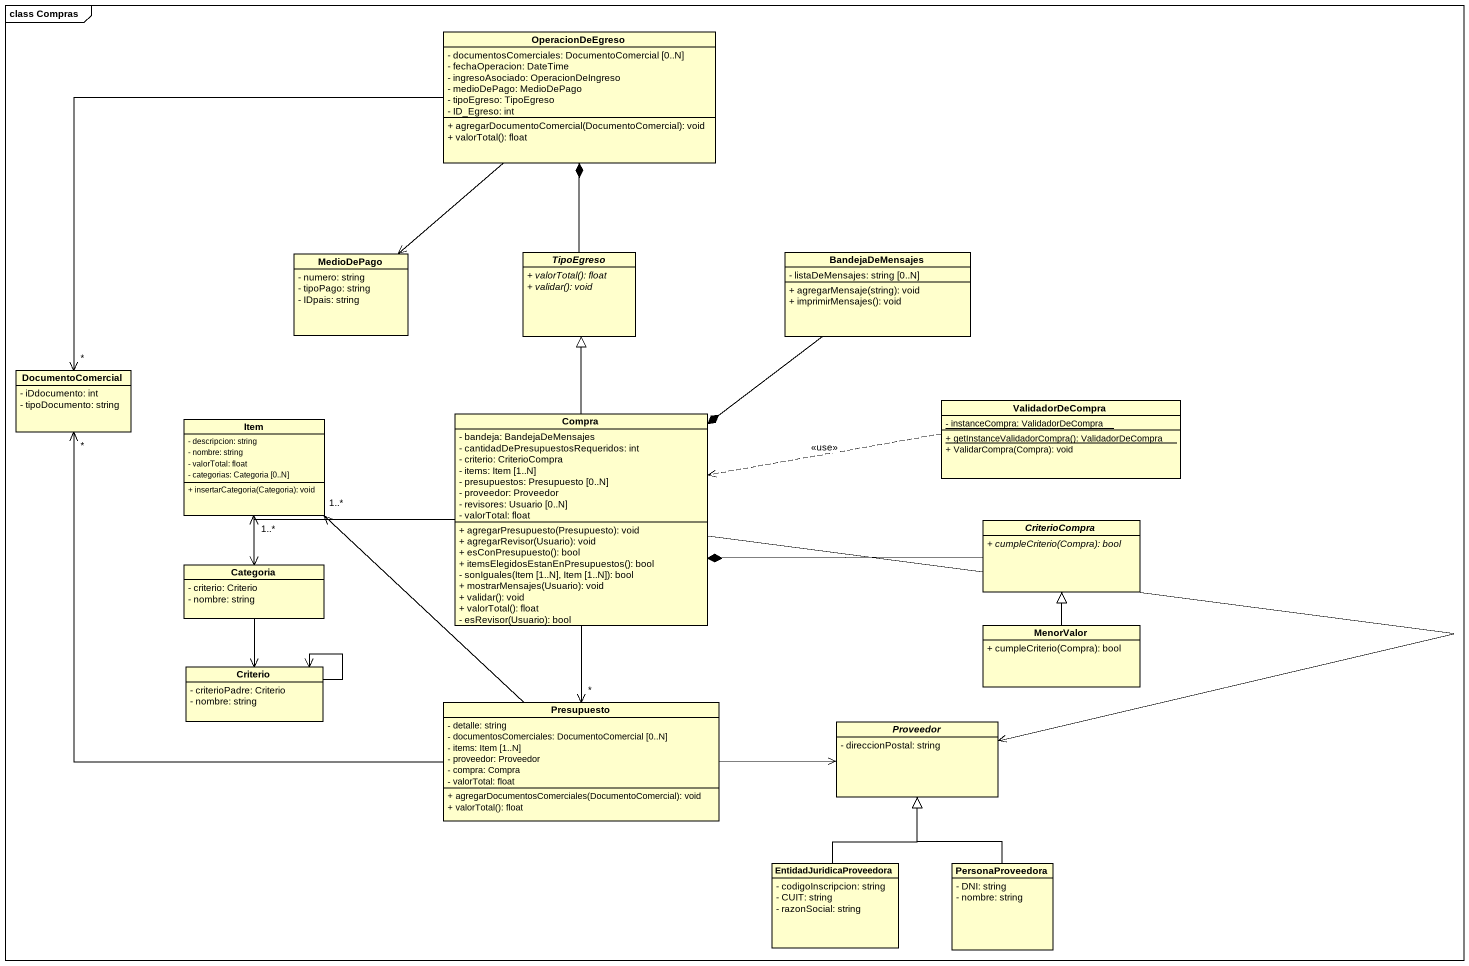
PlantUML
@startuml
mainframe class Compras
hide circle
hide empty members
skinparam classAttributeIconSize 0
class OperacionDeEgreso {
  - documentosComerciales: DocumentoComercial [0..N]
  - fechaOperacion: DateTime
  - ingresoAsociado: OperacionDeIngreso
  - medioDePago: MedioDePago
  - tipoEgreso: TipoEgreso
  - ID_Egreso: int
  + agregarDocumentoComercial(DocumentoComercial): void
  + valorTotal(): float
}
class MedioDePago {
  - numero: string
  - tipoPago: string
  - IDpais: string
}
abstract class TipoEgreso {
  {abstract} + valorTotal(): float
  {abstract} + validar(): void
}
class BandejaDeMensajes {
  - listaDeMensajes: string [0..N]
  + agregarMensaje(string): void
  + imprimirMensajes(): void
}
class DocumentoComercial {
  - iDdocumento: int
  - tipoDocumento: string
}
class ValidadorDeCompra {
  {static} - instanceCompra: ValidadorDeCompra
  {static} + getInstanceValidadorCompra(): ValidadorDeCompra
  + ValidarCompra(Compra): void
}
class Item {
  - descripcion: string
  - nombre: string
  - valorTotal: float
  - categorias: Categoria [0..N]
  + insertarCategoria(Categoria): void
}
class Compra {
  - bandeja: BandejaDeMensajes
  - cantidadDePresupuestosRequeridos: int
  - criterio: CriterioCompra
  - items: Item [1..N]
  - presupuestos: Presupuesto [0..N]
  - proveedor: Proveedor
  - revisores: Usuario [0..N]
  - valorTotal: float
  + agregarPresupuesto(Presupuesto): void
  + agregarRevisor(Usuario): void
  + esConPresupuesto(): bool
  + itemsElegidosEstanEnPresupuestos(): bool
  - sonIguales(Item [1..N], Item [1..N]): bool
  + mostrarMensajes(Usuario): void
  + validar(): void
  + valorTotal(): float
  - esRevisor(Usuario): bool
}
abstract class CriterioCompra {
  {abstract} + cumpleCriterio(Compra): bool
}
class Categoria {
  - criterio: Criterio
  - nombre: string
}
class MenorValor {
  + cumpleCriterio(Compra): bool
}
class Criterio {
  - criterioPadre: Criterio
  - nombre: string
}
class Presupuesto {
  - detalle: string
  - documentosComerciales: DocumentoComercial [0..N]
  - items: Item [1..N]
  - proveedor: Proveedor
  - compra: Compra
  - valorTotal: float
  + agregarDocumentosComerciales(DocumentoComercial): void
  + valorTotal(): float
}
abstract class Proveedor {
  - direccionPostal: string
}
class EntidadJuridicaProveedora {
  - codigoInscripcion: string
  - CUIT: string
  - razonSocial: string
}
class PersonaProveedora {
  - DNI: string
  - nombre: string
}
OperacionDeEgreso --> MedioDePago
OperacionDeEgreso --> "*" DocumentoComercial
TipoEgreso -up-* OperacionDeEgreso
BandejaDeMensajes --* Compra
DocumentoComercial "*" <-- Presupuesto
ValidadorDeCompra .left.> Compra : <<use>>
Item "1..*" <-right- Compra
Item "1..*" <-- Presupuesto
Compra -up-|> TipoEgreso
Compra --> "*" Presupuesto
CriterioCompra -left-* Compra
Categoria <-up- Item
Categoria --> Criterio
MenorValor -up-|> CriterioCompra
Criterio --> Criterio
Presupuesto -right-> Proveedor
Proveedor <-up- Compra
EntidadJuridicaProveedora -up-|> Proveedor
PersonaProveedora -up-|> Proveedor
@enduml
